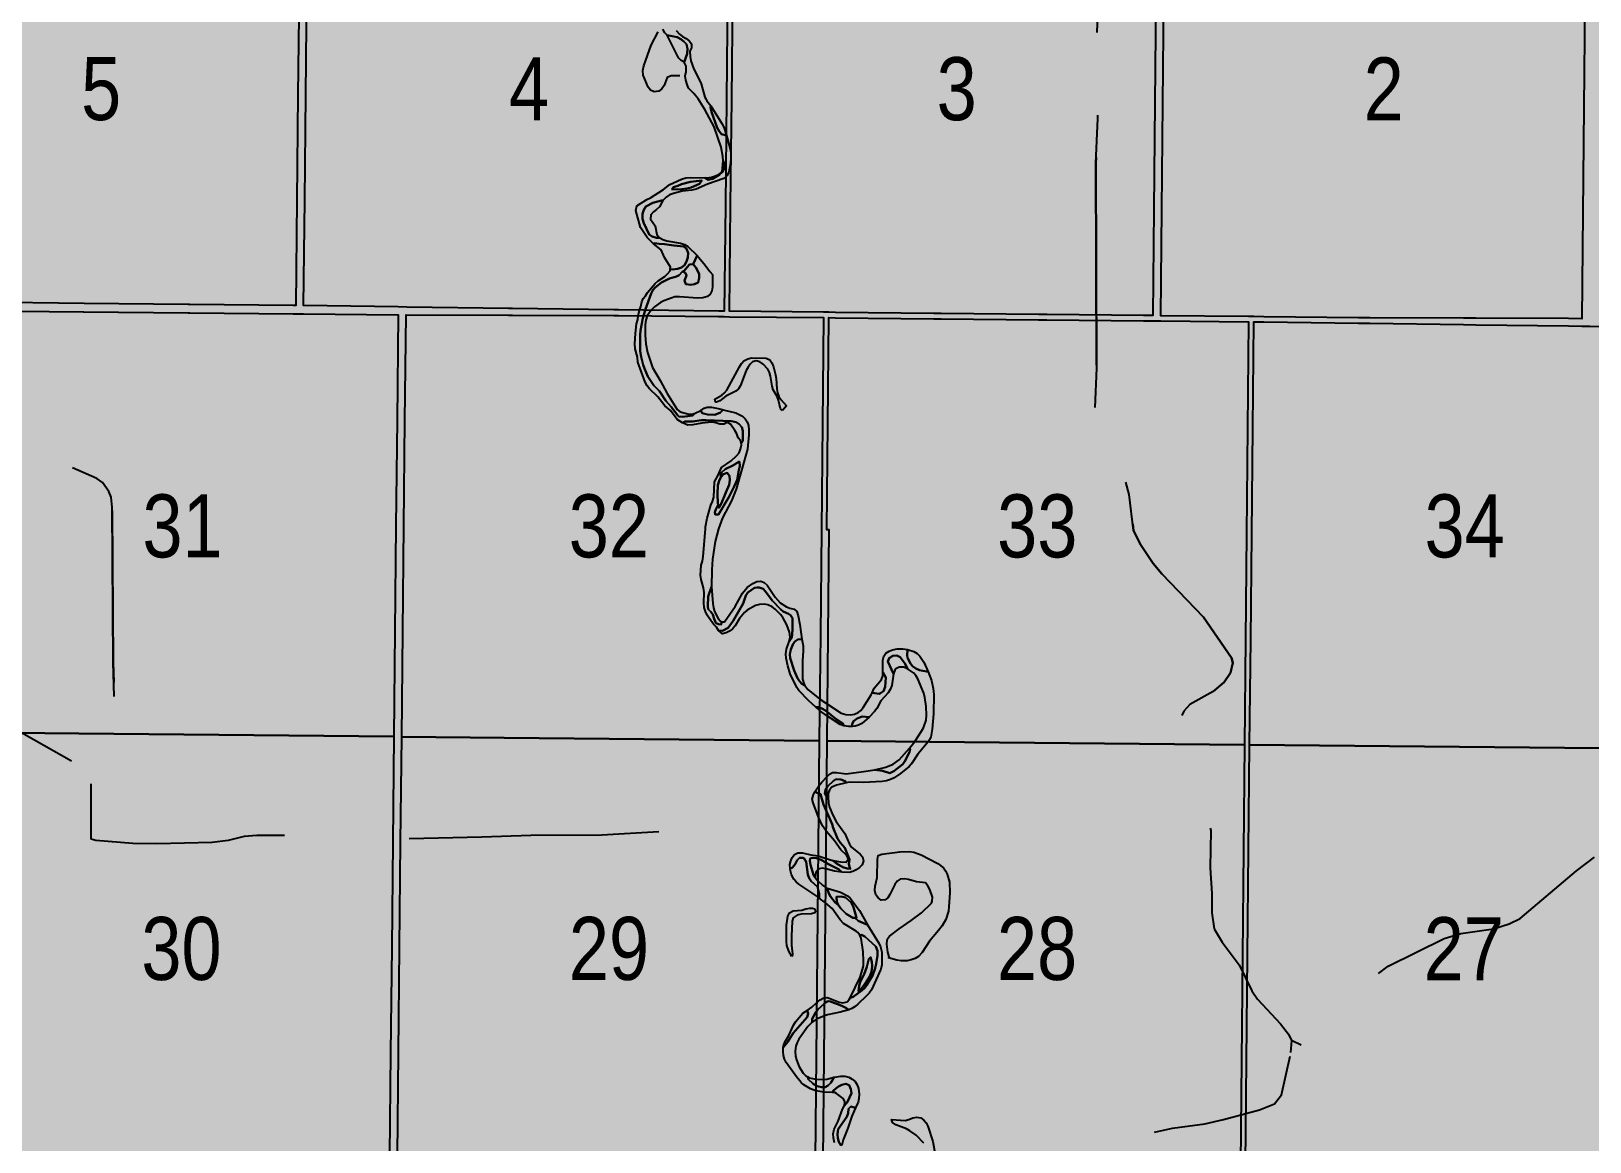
# Model space of a CAD drawing. Extents: x 403018 to 417191, y 6033193 to 6042673.
# Drawn here: x 413123.7 to 413321.8, y 6036844.8 to 6036985.9 of the extents above; entities that cross this region are included whole.
import ezdxf

# ---------------------------------------------------------------- set-up
doc = ezdxf.new("R2010")
doc.units = 0
doc.header["$LTSCALE"] = 5
doc.linetypes.add('DASHED2', pattern=[9.525, 6.35, -3.175])
for name, color, linetype in [('Quarters', 8, 'Continuous'), ('RoadSeg', 57, 'DASHED2'), ('T-CREEK', 160, 'Continuous'), ('T-WATER', 160, 'Continuous')]:
    doc.layers.add(name, color=color, linetype=linetype)
doc.layers.add('ROUTE-MAP-BACKGROUND-H', color=7, linetype='Continuous', true_color=0xf0ebff)
doc.styles.add('120', font='ARIALN.TTF', dxfattribs={"height": 13})

msp = doc.modelspace()

# ---------------------------------------------------------------- hatches: boundary and pattern name
at = {"layer": 'ROUTE-MAP-BACKGROUND-H'}
h = msp.add_hatch(color=256, dxfattribs=at)
h.dxf.hatch_style = 1
h.paths.add_polyline_path([(412923.423, 6037807.465), (416092.9, 6037807.465), (416092.9, 6035965.758), (412923.423, 6035965.758)])

# ---------------------------------------------------------------- linework, layer by layer
at = {"layer": 'Quarters'}
for points in [[(413116.313, 6036951.47), (413103.857, 6036951.598), (413104.001, 6036964.984), (413104.144, 6036978.37), (413104.288, 6036991.762), (413104.432, 6037005.154), (413117.541, 6037005.021), (413130.986, 6037004.886), (413144.43, 6037004.751), (413157.874, 6037004.617), (413157.735, 6036991.225), (413157.596, 6036977.833), (413157.457, 6036964.441), (413157.318, 6036951.05), (413157.003, 6036951.053), (413143.869, 6036951.187), (413143.663, 6036951.189), (413130.42, 6036951.325), (413117.317, 6036951.46), (413116.971, 6036951.463), (413116.313, 6036951.47)], [(413211.917, 6036963.808), (413211.781, 6036950.326), (413211.068, 6036950.336), (413198.332, 6036950.505), (413197.736, 6036950.513), (413184.884, 6036950.684), (413184.374, 6036950.69), (413171.435, 6036950.862), (413170.342, 6036950.877), (413158.322, 6036951.037), (413158.461, 6036964.43), (413158.6, 6036977.823), (413158.739, 6036991.215), (413158.879, 6037004.607), (413171.988, 6037004.476), (413185.433, 6037004.342), (413198.877, 6037004.207), (413212.322, 6037004.073), (413212.187, 6036990.681), (413212.052, 6036977.289), (413211.917, 6036963.808)], [(413266.373, 6036963.257), (413266.241, 6036949.77), (413265.067, 6036949.782), (413252.794, 6036949.907), (413251.735, 6036949.918), (413239.346, 6036950.045), (413238.403, 6036950.054), (413225.898, 6036950.182), (413225.071, 6036950.19), (413224.401, 6036950.197), (413212.45, 6036950.319), (413212.586, 6036963.801), (413212.722, 6036977.282), (413212.856, 6036990.674), (413212.991, 6037004.066), (413226.435, 6037003.932), (413239.88, 6037003.798), (413253.324, 6037003.663), (413266.768, 6037003.529), (413266.637, 6036990.137), (413266.506, 6036976.745), (413266.373, 6036963.257)], [(413305.73, 6036949.44), (413293.807, 6036949.488), (413292.399, 6036949.503), (413280.359, 6036949.626), (413279.069, 6036949.639), (413278.399, 6036949.646), (413267.245, 6036949.76), (413267.378, 6036963.247), (413267.51, 6036976.735), (413267.641, 6036990.127), (413267.772, 6037003.519), (413280.897, 6037003.388), (413294.357, 6037003.253), (413307.816, 6037003.117), (413321.276, 6037002.981), (413321.151, 6036989.589), (413321.026, 6036976.197), (413320.902, 6036962.787), (413320.777, 6036949.378), (413319.061, 6036949.385), (413307.292, 6036949.433), (413305.73, 6036949.44)], [(413129.75, 6036896.658), (413116.74, 6036896.782), (413116.882, 6036910.173), (413117.023, 6036923.564), (413117.165, 6036936.981), (413117.306, 6036950.397), (413130.312, 6036950.27), (413130.409, 6036950.269), (413143.652, 6036950.14), (413143.858, 6036950.138), (413156.992, 6036950.01), (413157.307, 6036950.007), (413158.311, 6036949.997), (413170.332, 6036949.879), (413170.195, 6036936.469), (413170.057, 6036923.059), (413169.92, 6036909.668), (413169.783, 6036896.276), (413156.439, 6036896.404), (413143.095, 6036896.531), (413129.75, 6036896.658)], [(413183.804, 6036896.143), (413170.788, 6036896.267), (413170.925, 6036909.658), (413171.062, 6036923.049), (413171.199, 6036936.463), (413171.336, 6036949.876), (413184.365, 6036949.828), (413184.875, 6036949.826), (413197.729, 6036949.779), (413198.325, 6036949.773), (413211.061, 6036949.649), (413211.774, 6036949.642), (413212.443, 6036949.635), (413224.394, 6036949.519), (413224.26, 6036936.031), (413224.126, 6036922.544), (413223.992, 6036909.152), (413223.927, 6036902.568), (413223.859, 6036895.761), (413210.508, 6036895.888), (413197.156, 6036896.015), (413183.804, 6036896.143)], [(413278.134, 6036922.029), (413278.006, 6036908.637), (413277.878, 6036895.246), (413264.54, 6036895.373), (413251.203, 6036895.5), (413237.866, 6036895.627), (413224.863, 6036895.751), (413224.997, 6036909.143), (413225.13, 6036922.534), (413224.795, 6036922.537), (413224.929, 6036936.025), (413225.064, 6036949.512), (413225.891, 6036949.504), (413238.396, 6036949.382), (413239.339, 6036949.373), (413251.728, 6036949.252), (413252.787, 6036949.241), (413265.061, 6036949.121), (413266.235, 6036949.11), (413267.239, 6036949.1), (413278.393, 6036948.991), (413278.264, 6036935.51), (413278.134, 6036922.029)], [(413332.012, 6036908.119), (413331.889, 6036894.727), (413318.553, 6036894.856), (413305.218, 6036894.984), (413291.883, 6036895.112), (413278.547, 6036895.239), (413278.676, 6036908.631), (413278.804, 6036922.023), (413278.933, 6036935.503), (413279.062, 6036948.983), (413280.352, 6036948.966), (413292.392, 6036948.81), (413293.8, 6036948.792), (413305.722, 6036948.638), (413307.284, 6036948.618), (413319.052, 6036948.466), (413320.768, 6036948.443), (413321.773, 6036948.43), (413332.382, 6036948.293), (413332.258, 6036934.902), (413332.135, 6036921.511), (413332.012, 6036908.119)], [(413129.193, 6036843.429), (413116.179, 6036843.553), (413116.317, 6036856.609), (413116.458, 6036870), (413116.599, 6036883.391), (413116.74, 6036896.782), (413129.75, 6036896.658), (413143.095, 6036896.531), (413156.439, 6036896.404), (413169.783, 6036896.276), (413169.646, 6036882.885), (413169.51, 6036869.494), (413169.373, 6036856.103), (413169.239, 6036843.046), (413155.89, 6036843.174), (413142.542, 6036843.301), (413129.193, 6036843.429)], [(413183.263, 6036842.912), (413170.243, 6036843.037), (413170.377, 6036856.093), (413170.514, 6036869.484), (413170.651, 6036882.876), (413170.788, 6036896.267), (413183.804, 6036896.143), (413197.156, 6036896.015), (413210.508, 6036895.888), (413223.859, 6036895.761), (413223.726, 6036882.369), (413223.592, 6036868.978), (413223.459, 6036855.586), (413223.329, 6036842.53), (413209.974, 6036842.657), (413196.619, 6036842.785), (413183.263, 6036842.912)], [(413237.341, 6036842.396), (413224.333, 6036842.52), (413224.463, 6036855.576), (413224.597, 6036868.968), (413224.73, 6036882.36), (413224.863, 6036895.751), (413237.866, 6036895.627), (413251.203, 6036895.5), (413264.54, 6036895.373), (413277.878, 6036895.246), (413277.749, 6036881.854), (413277.621, 6036868.462), (413277.492, 6036855.07), (413277.367, 6036842.014), (413264.025, 6036842.141), (413250.683, 6036842.268), (413237.341, 6036842.396)], [(413331.519, 6036854.552), (413331.399, 6036841.495), (413318.058, 6036841.623), (413304.718, 6036841.752), (413291.377, 6036841.879), (413278.037, 6036842.007), (413278.162, 6036855.064), (413278.29, 6036868.456), (413278.419, 6036881.847), (413278.547, 6036895.239), (413291.883, 6036895.112), (413305.218, 6036894.984), (413318.553, 6036894.856), (413331.889, 6036894.727), (413331.765, 6036881.335), (413331.642, 6036867.944), (413331.519, 6036854.552)]]:
    msp.add_lwpolyline(points, close=True, dxfattribs=at)
at = {"layer": 'RoadSeg'}
msp.add_line((413285.079, 6036857.057), (413283.88, 6036857.657), dxfattribs=at)
at = {"layer": 'RoadSeg', "flags": 128}
for points in [[(413274.064, 6036902.154), (413275.322, 6036903.178), (413276.121, 6036904.377), (413276.388, 6036905.675), (413276.221, 6036906.275), (413272.692, 6036911.436), (413267.397, 6036916.964), (413266.265, 6036918.296), (413264.666, 6036920.694), (413263.8, 6036922.458), (413263.234, 6036927.054), (413262.535, 6036929.618), (413261.436, 6036931.849), (413260.537, 6036932.981), (413259.638, 6036934.547), (413259.072, 6036935.845), (413258.805, 6036936.977), (413259.072, 6036943.105), (413259.005, 6036969.145), (413259.239, 6036974.806), (413259.072, 6036983.897), (413259.605, 6036998.183), (413260.004, 6036999.248), (413262.202, 6037001.579), (413263.334, 6037003.045), (413263.801, 6037003.977), (413264.067, 6037005.409), (413263.934, 6037006.208), (413263.567, 6037006.974), (413261.27, 6037009.738), (413259.705, 6037013.134), (413259.438, 6037014.999), (413259.538, 6037020.027), (413259.139, 6037023.191), (413258.539, 6037024.656), (413253.011, 6037033.248), (413252.245, 6037034.18), (413250.381, 6037035.712), (413249.515, 6037036.844), (413249.448, 6037037.477), (413249.615, 6037038.243), (413250.514, 6037040.474), (413250.281, 6037041.273), (413248.982, 6037042.905), (413247.417, 6037044.636), (413246.618, 6037046.401), (413246.085, 6037047.933)], [(413259.479, 6037014.715), (413259.705, 6037013.134), (413261.27, 6037009.738), (413263.567, 6037006.974), (413263.934, 6037006.208), (413264.067, 6037005.409), (413263.801, 6037003.977), (413263.334, 6037003.045), (413262.202, 6037001.579), (413260.004, 6036999.248), (413259.605, 6036998.183), (413259.072, 6036983.897), (413259.239, 6036974.806), (413259.005, 6036969.145), (413259.072, 6036943.105), (413258.805, 6036936.977), (413259.072, 6036935.845), (413259.638, 6036934.547), (413260.537, 6036932.981), (413261.436, 6036931.849), (413262.535, 6036929.618), (413263.234, 6036927.054), (413263.8, 6036922.458), (413264.666, 6036920.694), (413266.265, 6036918.296), (413267.397, 6036916.964), (413272.692, 6036911.436), (413276.221, 6036906.275), (413276.388, 6036905.675), (413276.121, 6036904.377), (413275.322, 6036903.178), (413273.89, 6036902.012), (413270.96, 6036900.348), (413270.161, 6036899.515), (413269.328, 6036897.65), (413268.629, 6036895.352), (413268.596, 6036894.253), (413268.995, 6036893.288), (413272.459, 6036888.526), (413273.624, 6036884.363), (413273.524, 6036879.601), (413273.757, 6036876.338), (413273.724, 6036873.874), (413274.057, 6036871.876), (413275.056, 6036870.178), (413277.22, 6036867.28), (413278.819, 6036863.984), (413279.551, 6036862.918), (413282.449, 6036859.788), (413283.481, 6036858.489), (413283.88, 6036857.657), (413283.681, 6036855.692), (413284.646, 6036856.458), (413285.079, 6036857.057), (413285.945, 6036857.59), (413290.108, 6036861.819), (413292.006, 6036863.384), (413294.536, 6036865.882), (413296.168, 6036867.114), (413303.261, 6036870.644), (413305.392, 6036871.276), (413309.521, 6036871.876), (413311.52, 6036872.509), (413312.918, 6036873.174), (413320.077, 6036879.235), (413324.24, 6036882.399), (413330.367, 6036886.395), (413331.433, 6036887.627), (413331.999, 6036888.559), (413333.431, 6036889.725), (413335.762, 6036892.289), (413336.628, 6036892.722), (413339.192, 6036893.321), (413343.121, 6036894.986), (413344.12, 6036896.052), (413344.786, 6036897.184), (413346.984, 6036901.746), (413347.783, 6036903.078), (413349.981, 6036905.542), (413351.147, 6036907.307), (413353.91, 6036910.504), (413355.242, 6036911.27), (413357.24, 6036911.869), (413358.972, 6036912.069), (413361.603, 6036912.003), (413363.234, 6036911.603), (413365.699, 6036910.637), (413367.43, 6036910.57), (413376.255, 6036914.001), (413376.921, 6036914.134), (413378.353, 6036913.767), (413380.351, 6036912.735), (413382.049, 6036911.736), (413384.08, 6036910.238), (413385.579, 6036909.605), (413387.244, 6036909.139), (413389.475, 6036908.906), (413394.037, 6036909.172), (413397.234, 6036909.039), (413405.725, 6036908.24), (413409.322, 6036907.707), (413418.179, 6036906.541), (413452.578, 6036902.612), (413452.978, 6036902.678), (413453.244, 6036903.011), (413453.544, 6036904.543), (413453.244, 6036903.011), (413452.978, 6036902.678), (413452.578, 6036902.612), (413418.179, 6036906.541), (413409.322, 6036907.707), (413409.122, 6036905.809), (413408.789, 6036904.71), (413406.458, 6036901.213), (413406.091, 6036900.015), (413406.325, 6036898.583), (413408.427, 6036896.839), (413414.21, 6036893.148), (413436.494, 6036878.136), (413440.212, 6036875.902), (413442.902, 6036874.032), (413444.271, 6036872.65), (413448.647, 6036869.977), (413456.443, 6036865.044), (413458.44, 6036863.117), (413459.405, 6036861.719), (413459.771, 6036858.222), (413460.037, 6036857.057), (413461.369, 6036854.56), (413462.768, 6036852.496), (413463.467, 6036851.696), (413464.4, 6036851.097), (413464.999, 6036851.031), (413465.898, 6036851.329), (413469.095, 6036853.695), (413470.427, 6036853.894), (413471.759, 6036853.861), (413472.958, 6036854.06), (413474.356, 6036854.094), (413475.156, 6036854.493), (413480.384, 6036860.921), (413481.349, 6036861.753), (413482.748, 6036862.618)], [(413086.497, 6036903.574), (413086.511, 6036908.939), (413086.312, 6036911.669), (413085.912, 6036912.735), (413085.546, 6036913.201), (413085.712, 6036913.967), (413085.779, 6036917.164), (413085.779, 6036929.918), (413076.888, 6036929.785), (413075.722, 6036929.352), (413075.189, 6036928.952), (413073.524, 6036928.186), (413072.659, 6036928.086), (413072.092, 6036928.22), (413071.693, 6036928.586), (413070.527, 6036930.084), (413069.728, 6036930.384), (413068.529, 6036930.151), (413066.598, 6036928.885), (413065.732, 6036928.686), (413064.833, 6036928.986), (413054.144, 6036934.946), (413053.444, 6036935.279), (413052.812, 6036935.379), (413053.444, 6036935.279), (413054.144, 6036934.946), (413064.833, 6036928.986), (413065.732, 6036928.686), (413066.598, 6036928.885), (413068.529, 6036930.151), (413069.728, 6036930.384), (413070.527, 6036930.084), (413071.693, 6036928.586), (413072.092, 6036928.22), (413072.659, 6036928.086), (413073.524, 6036928.186), (413075.189, 6036928.952), (413075.722, 6036929.352), (413076.888, 6036929.785), (413085.779, 6036929.918), (413085.779, 6036917.164), (413098.1, 6036910.571), (413108.489, 6036904.543), (413116.981, 6036899.914), (413128.802, 6036893.188)], [(413203.461, 6036884.164), (413196.235, 6036883.764), (413187.21, 6036883.697), (413180.983, 6036883.498), (413162.635, 6036883.098), (413159.372, 6036883.098), (413156.175, 6036883.698), (413152.379, 6036883.731), (413150.747, 6036883.598), (413148.749, 6036883.098), (413146.718, 6036882.832), (413139.658, 6036882.665), (413136.595, 6036882.698), (413131.899, 6036883.098), (413131.3, 6036883.264), (413131.3, 6036891.356), (413131.067, 6036891.856), (413130.667, 6036892.156), (413128.802, 6036893.188), (413129.102, 6036893.521), (413132.732, 6036894.753), (413133.531, 6036895.286), (413134.13, 6036895.952), (413134.363, 6036896.784), (413134.13, 6036905.742), (413133.997, 6036925.422), (413133.864, 6036926.688), (413133.564, 6036927.42), (413132.765, 6036928.552), (413132.032, 6036929.085), (413128.436, 6036930.65), (413127.937, 6036931.25), (413127.604, 6036931.916), (413127.47, 6036933.681), (413127.604, 6036931.916), (413127.937, 6036931.25), (413128.436, 6036930.65), (413132.032, 6036929.085), (413132.765, 6036928.552), (413133.564, 6036927.42), (413133.864, 6036926.688), (413133.997, 6036925.422), (413134.13, 6036905.742), (413134.196, 6036903.213)], [(413266.464, 6036846.002), (413268.729, 6036846.535), (413272.858, 6036847.101), (413275.222, 6036847.634), (413279.784, 6036848.866), (413281.716, 6036849.631), (413282.582, 6036850.764), (413283.681, 6036855.692)]]:
    msp.add_lwpolyline(points, dxfattribs=at)
at = {"layer": 'T-CREEK'}
msp.add_lwpolyline([(413206.152, 6036980.231), (413205.022, 6036980.217), (413204.54, 6036980.01), (413204.133, 6036979.02), (413203.844, 6036978.601), (413203.454, 6036978.301), (413202.887, 6036978.223), (413202.402, 6036978.41), (413202.104, 6036978.815), (413201.48, 6036980.307), (413201.445, 6036980.927), (413201.55, 6036981.495), (413202.479, 6036984.151), (413203.365, 6036985.83)], dxfattribs=at)
at = {"layer": 'T-WATER'}
for points in [[(413225.799, 6036844.649), (413225.668, 6036845.31), (413225.632, 6036845.809), (413225.753, 6036846.397), (413226.238, 6036847.441), (413226.801, 6036848.953), (413227.049, 6036849.393), (413227.444, 6036849.863), (413227.932, 6036850.986), (413227.868, 6036851.507), (413227.639, 6036851.982), (413227.212, 6036852.178), (413226.733, 6036852.035), (413226.301, 6036851.816), (413225.941, 6036851.554), (413225.614, 6036851.27), (413225.595, 6036851.066), (413224.419, 6036851.087), (413223.416, 6036851.276), (413222.717, 6036851.521), (413221.901, 6036852.038), (413221.554, 6036852.339), (413220.952, 6036853.049), (413219.66, 6036854.893), (413219.437, 6036855.291), (413219.292, 6036855.766), (413219.247, 6036856.263), (413219.272, 6036856.762), (413219.859, 6036857.481), (413220.531, 6036858.587), (413222.324, 6036860.63), (413222.421, 6036861.12), (413222.334, 6036861.493), (413222.919, 6036861.923), (413223.528, 6036862.486), (413223.973, 6036862.825), (413224.365, 6036863.043), (413224.539, 6036863.071), (413224.861, 6036863.124), (413225.115, 6036863.065), (413226.359, 6036862.533), (413226.859, 6036862.453), (413227.382, 6036862.601), (413227.654, 6036862.872), (413227.787, 6036863.085), (413228.143, 6036863.22), (413229.258, 6036864.038), (413229.607, 6036864.326), (413229.904, 6036864.687), (413230.624, 6036865.898), (413230.976, 6036866.854), (413231.101, 6036867.417), (413231.234, 6036868.472), (413231.241, 6036869.06), (413231.039, 6036869.611), (413229.633, 6036870.863), (413229.234, 6036871.105), (413228.989, 6036871.066), (413228.733, 6036871.404), (413228.532, 6036871.564), (413226.942, 6036872.527), (413226.503, 6036872.982), (413225.494, 6036874.443), (413224.659, 6036875.149), (413223.859, 6036875.769), (413223.822, 6036876.35), (413223.616, 6036877.173), (413222.833, 6036877.912), (413222.575, 6036878.28), (413222.418, 6036878.771), (413222.178, 6036880.377), (413221.935, 6036880.797), (413221.762, 6036880.873), (413221.346, 6036880.897), (413221.04, 6036880.582), (413220.779, 6036880.094), (413220.439, 6036879.666), (413220.147, 6036879.532), (413220.131, 6036880.047), (413220.217, 6036880.507), (413220.419, 6036880.939), (413220.712, 6036881.285), (413221.12, 6036881.529), (413221.733, 6036881.532), (413222.764, 6036881.262), (413223.713, 6036881.121), (413224.715, 6036880.813), (413225.593, 6036880.539), (413226.056, 6036880.159), (413226.834, 6036879.689), (413227.393, 6036879.518), (413227.799, 6036879.502), (413227.718, 6036879.625), (413227.595, 6036880.085), (413227.679, 6036880.662), (413227.084, 6036882.14), (413226.502, 6036882.841), (413226.183, 6036883.337), (413225.634, 6036884.699), (413225.492, 6036885.168), (413224.395, 6036887.651), (413224.002, 6036888.987), (413223.29, 6036889.244), (413223.802, 6036890.008), (413224.183, 6036890.5), (413224.818, 6036891.176), (413225.144, 6036891.491), (413225.538, 6036891.713), (413226.037, 6036891.737), (413227.265, 6036891.57), (413229.488, 6036891.831), (413230.898, 6036892.065), (413231.891, 6036891.915), (413232.826, 6036891.654), (413233.324, 6036891.898), (413234.454, 6036892.798), (413234.721, 6036893.179), (413235.322, 6036894.313), (413235.399, 6036894.622), (413235.332, 6036894.797), (413236.007, 6036895.644), (413236.853, 6036896.959), (413237.083, 6036897.412), (413237.424, 6036898.362), (413237.493, 6036899), (413237.452, 6036900.099), (413237.272, 6036901.232), (413237.124, 6036901.795), (413236.363, 6036903.632), (413236.119, 6036904.045), (413235.811, 6036904.395), (413235.073, 6036904.889), (413234.757, 6036905.548), (413234.13, 6036906.361), (413233.717, 6036906.579), (413233.217, 6036906.544), (413232.729, 6036906.265), (413232.565, 6036905.839), (413233.273, 6036904.269), (413233.07, 6036902.764), (413232.872, 6036902.272), (413232.59, 6036901.843), (413231.665, 6036900.81), (413231.152, 6036899.858), (413230.888, 6036899.471), (413230.211, 6036898.748), (413229.319, 6036898.83), (413228.682, 6036898.578), (413228.209, 6036898.255), (413228.017, 6036897.875), (413228.025, 6036897.572), (413227.571, 6036897.561), (413226.967, 6036897.635), (413226.857, 6036897.927), (413225.98, 6036898.485), (413224.634, 6036899.599), (413224.167, 6036899.863), (413223.729, 6036900.005), (413223.36, 6036900.057), (413222.507, 6036900.811), (413221.24, 6036902.152), (413220.982, 6036902.538), (413220.154, 6036904.276), (413219.84, 6036905.266), (413219.625, 6036906.257), (413219.593, 6036906.798), (413219.675, 6036907.384), (413220.035, 6036908.386), (413220.356, 6036908.873), (413220.439, 6036909.835), (413220.429, 6036911.311), (413220.209, 6036911.705), (413219.943, 6036911.887), (413219.26, 6036912.193), (413218.963, 6036912.44), (413217.874, 6036913.578), (413217.029, 6036914.735), (413216.714, 6036915.039), (413216.217, 6036915.246), (413215.897, 6036915.243), (413215.62, 6036915.166), (413214.786, 6036914.605), (413214.536, 6036914.206), (413214.176, 6036913.183), (413212.93, 6036911.009), (413212.265, 6036910.098), (413211.552, 6036909.718), (413211.027, 6036909.784), (413210.787, 6036910.178), (413210.435, 6036910.508), (413210.141, 6036910.897), (413209.6, 6036911.712), (413209.376, 6036912.162), (413209.216, 6036912.694), (413209.163, 6036913.298), (413209.21, 6036914.577), (413209.159, 6036915.195), (413208.838, 6036916.238), (413208.743, 6036916.774), (413208.837, 6036918.065), (413209.004, 6036918.569), (413209.09, 6036919.152), (413209.381, 6036922.684), (413209.384, 6036922.933), (413209.614, 6036924.05), (413210.073, 6036925.678), (413210.298, 6036926.151), (413210.46, 6036926.683), (413210.519, 6036928.652), (413211.006, 6036929.509), (413211.424, 6036930.479), (413212.642, 6036931.316), (413213.347, 6036931.964), (413213.651, 6036932.329), (413213.86, 6036932.806), (413213.98, 6036933.361), (413213.934, 6036933.546), (413214.137, 6036933.845), (413214.153, 6036935.138), (413213.99, 6036935.607), (413213.658, 6036935.968), (413213.283, 6036936.216), (413212.703, 6036936.371), (413209.418, 6036936.506), (413208.892, 6036936.495), (413207.757, 6036936.313), (413206.81, 6036936.312), (413206.485, 6036936.158), (413205.807, 6036936.559), (413204.944, 6036937.698), (413204.208, 6036938.311), (413203.321, 6036939.446), (413202.267, 6036940.461), (413201.97, 6036940.852), (413201.741, 6036941.31), (413200.792, 6036943.848), (413200.746, 6036944.475), (413200.466, 6036945.569), (413200.414, 6036946.179), (413200.486, 6036947.504), (413200.616, 6036948.746), (413200.781, 6036949.278), (413200.835, 6036949.749), (413201.005, 6036950.469), (413201.187, 6036950.941), (413201.281, 6036951.529), (413201.469, 6036951.94), (413201.786, 6036952.274), (413202.029, 6036952.711), (413202.996, 6036953.85), (413203.374, 6036954.197), (413204.206, 6036954.756), (413204.577, 6036955.083), (413204.882, 6036955.454), (413204.917, 6036955.669), (413205.212, 6036955.633), (413205.819, 6036955.712), (413206.351, 6036955.889), (413206.718, 6036956.2), (413206.959, 6036956.644), (413207.14, 6036957.15), (413207.194, 6036957.76), (413206.975, 6036958.241), (413206.623, 6036958.566), (413205.351, 6036958.685), (413204.169, 6036958.863), (413203.505, 6036958.883), (413202.897, 6036958.987), (413202.764, 6036958.896), (413201.961, 6036959.697), (413201.133, 6036960.972), (413200.554, 6036963.119), (413200.651, 6036963.721), (413201.92, 6036964.528), (413202.414, 6036964.721), (413204.069, 6036965.814), (413204.861, 6036966.426), (413206.345, 6036967.113), (413206.891, 6036967.26), (413207.548, 6036967.312), (413209.303, 6036967.283), (413209.32, 6036967.272), (413209.748, 6036967.013), (413210.306, 6036967.151), (413211.175, 6036967.678), (413211.546, 6036967.977), (413211.771, 6036968.435), (413211.777, 6036969.101), (413211.62, 6036969.452), (413211.607, 6036969.996), (413211.395, 6036971.163), (413210.497, 6036973.737), (413209.292, 6036975.955), (413208.442, 6036977.325), (413207.904, 6036978.003), (413207.251, 6036978.689), (413207.048, 6036979.15), (413206.896, 6036979.671), (413206.821, 6036980.251), (413206.954, 6036980.789), (413206.937, 6036981.451), (413206.668, 6036981.955), (413207.049, 6036983.033), (413207.095, 6036983.656), (413206.978, 6036984.246), (413206.653, 6036984.597), (413206.269, 6036984.91), (413205.792, 6036985.134), (413204.508, 6036985.392), (413204.221, 6036985.72), (413203.972, 6036986.163)], [(413205.667, 6036985.992), (413206.083, 6036985.528), (413206.474, 6036985.227), (413206.936, 6036984.985), (413207.303, 6036984.672), (413207.61, 6036984.307), (413207.633, 6036983.813), (413207.412, 6036983.367), (413207.433, 6036982.711), (413207.545, 6036982.136), (413207.909, 6036981.075), (413208.642, 6036979.691), (413208.831, 6036979.206), (413209.317, 6036977.53), (413209.423, 6036977.315), (413209.544, 6036977.069), (413210.06, 6036976.406), (413210.023, 6036976.227), (413210.167, 6036975.66), (413210.871, 6036973.636), (413211.126, 6036973.209), (413211.429, 6036972.844), (413212.043, 6036972.651), (413212.478, 6036971.091), (413212.598, 6036970.488), (413212.613, 6036969.818), (413212.573, 6036969.16), (413212.348, 6036967.986), (413212.101, 6036967.514), (413211.953, 6036967.383), (413211.736, 6036967.191), (413209.628, 6036966.487), (413208.218, 6036965.84), (413207.664, 6036965.721), (413206.417, 6036965.57), (413205.31, 6036965.297), (413204.82, 6036965.102), (413204.389, 6036964.823), (413203.971, 6036964.377), (413203.802, 6036964.395), (413202.715, 6036964.08), (413201.796, 6036963.638), (413201.539, 6036963.224), (413201.393, 6036962.708), (413201.4, 6036962.058), (413201.553, 6036961.501), (413202.226, 6036960.091), (413202.615, 6036959.814), (413203.167, 6036959.666), (413203.575, 6036959.647), (413203.957, 6036959.453), (413204.472, 6036959.283), (413206.23, 6036958.997), (413206.73, 6036958.808), (413207.159, 6036958.541), (413208.343, 6036957.405), (413207.826, 6036956.308), (413207.376, 6036956.267), (413207.053, 6036955.945), (413206.687, 6036955.469), (413206.442, 6036955.328), (413206.048, 6036954.909), (413205.722, 6036954.74), (413204.825, 6036954.467), (413203.817, 6036953.982), (413202.999, 6036953.325), (413202.71, 6036952.99), (413202.506, 6036952.573), (413201.782, 6036950.588), (413201.444, 6036949.43), (413201.152, 6036947.863), (413201.105, 6036947.32), (413201.11, 6036945.267), (413201.214, 6036944.53), (413201.477, 6036943.527), (413201.628, 6036943.051), (413202.065, 6036942.028), (413202.839, 6036940.911), (413203.554, 6036940.151), (413204.333, 6036938.949), (413205.037, 6036938.175), (413205.885, 6036937.064), (413206.001, 6036936.969), (413206.532, 6036936.89), (413207.763, 6036937.095), (413208.078, 6036937.369), (413208.798, 6036937.724), (413208.973, 6036937.375), (413209.658, 6036937.19), (413210.581, 6036937.181), (413211.283, 6036937.478), (413211.64, 6036937.796), (413213.252, 6036937.401), (413213.692, 6036937.225), (413214.099, 6036936.979), (413214.434, 6036936.662), (413214.691, 6036936.263), (413214.863, 6036935.809), (413214.915, 6036935.262), (413214.9, 6036934.615), (413214.717, 6036932.82), (413213.283, 6036927.7), (413212.691, 6036926.246), (413211.546, 6036924.072), (413211.058, 6036922.668), (413210.603, 6036921.058), (413210.287, 6036918.824), (413210.183, 6036917.477), (413210.147, 6036915.331), (413209.722, 6036914.083), (413209.687, 6036912.845), (413209.746, 6036912.472), (413210.066, 6036912.146), (413210.324, 6036911.78), (413210.479, 6036911.263), (413210.666, 6036910.818), (413210.757, 6036910.713), (413211.057, 6036910.552), (413211.386, 6036910.525), (413211.448, 6036910.869), (413211.813, 6036910.875), (413213.167, 6036912.821), (413214.107, 6036914.491), (413214.672, 6036915.207), (413215.406, 6036915.749), (413215.91, 6036915.976), (413216.404, 6036916.044), (413216.866, 6036915.858), (413217.21, 6036915.541), (413218.26, 6036914.016), (413218.902, 6036913.277), (413219.674, 6036912.784), (413220.102, 6036912.602), (413220.672, 6036912.454), (413221.006, 6036912.16), (413221.19, 6036911.606), (413221.398, 6036910.539), (413221.652, 6036908.643), (413221.137, 6036908.6), (413220.758, 6036908.354), (413220.477, 6036907.985), (413220.235, 6036907.357), (413220.128, 6036906.764), (413220.142, 6036906.265), (413220.643, 6036904.69), (413221.077, 6036903.693), (413221.329, 6036903.313), (413221.646, 6036902.982), (413222.002, 6036902.783), (413222.397, 6036902.263), (413223.911, 6036901.025), (413224.91, 6036900.423), (413226.619, 6036899.241), (413227.23, 6036899.07), (413227.827, 6036899.062), (413228.328, 6036899.137), (413228.789, 6036899.331), (413229.143, 6036899.619), (413229.449, 6036899.983), (413230.458, 6036901.575), (413230.574, 6036901.851), (413231.46, 6036901.724), (413231.653, 6036901.802), (413232.005, 6036902.056), (413232.232, 6036902.587), (413232.292, 6036903.799), (413231.936, 6036904.49), (413231.948, 6036905.996), (413232.049, 6036906.485), (413232.331, 6036906.863), (413232.743, 6036907.141), (413233.177, 6036907.32), (413233.731, 6036907.43), (413234.46, 6036907.441), (413235.069, 6036907.365), (413235.023, 6036906.526), (413235.092, 6036906.198), (413235.431, 6036905.581), (413235.717, 6036905.22), (413236.134, 6036904.923), (413236.598, 6036904.709), (413237.71, 6036904.52), (413238.124, 6036903.422), (413238.33, 6036902.387), (413238.397, 6036901.65), (413238.355, 6036899.179), (413238.205, 6036897.229), (413238.01, 6036896.223), (413237.699, 6036895.628), (413236.374, 6036894.068), (413235.58, 6036892.832), (413235.265, 6036892.467), (413234.179, 6036891.597), (413233.349, 6036891.05), (413232.885, 6036890.811), (413232.41, 6036890.642), (413231.846, 6036890.574), (413229.475, 6036890.468), (413227.647, 6036890.478), (413227.278, 6036890.42), (413227.159, 6036890.628), (413226.578, 6036890.831), (413226.081, 6036890.882), (413225.911, 6036890.834), (413225.649, 6036890.655), (413224.949, 6036889.973), (413224.631, 6036889.564), (413224.578, 6036889.008), (413224.828, 6036888.63), (413224.974, 6036888.604), (413225.019, 6036887.808), (413225.147, 6036887.296), (413225.536, 6036886.377), (413226.007, 6036885.495), (413227.106, 6036883.97), (413227.684, 6036882.636), (413227.958, 6036882.254), (413229.036, 6036881.342), (413229.35, 6036881.008), (413229.47, 6036880.483), (413229.29, 6036879.992), (413228.979, 6036879.643), (413228.544, 6036879.336), (413228.129, 6036879.134), (413227.64, 6036879.029), (413226.741, 6036879.041), (413226.372, 6036879.397), (413225.006, 6036880.077), (413224.073, 6036880.621), (413223.499, 6036880.838), (413223, 6036880.87), (413222.712, 6036880.777), (413222.634, 6036880.533), (413222.722, 6036880), (413223.135, 6036878.738), (413223.33, 6036878.385), (413223.682, 6036877.959), (413224.261, 6036877.421), (413224.678, 6036877.121), (413224.876, 6036877.039), (413225.055, 6036876.364), (413225.265, 6036875.966), (413225.852, 6036875.221), (413226.259, 6036874.919), (413226.603, 6036874.442), (413227.288, 6036873.771), (413228.136, 6036873.235), (413228.361, 6036873.244), (413228.782, 6036872.863), (413230.001, 6036872.371), (413231.413, 6036870.04), (413231.638, 6036869.573), (413231.794, 6036868.899), (413231.792, 6036867.286), (413231.696, 6036866.713), (413230.475, 6036864.111), (413230.199, 6036863.702), (413229.858, 6036863.334), (413228.763, 6036862.293), (413228.396, 6036861.987), (413227.978, 6036861.729), (413227.591, 6036861.582), (413227.149, 6036861.866), (413226.704, 6036862.07), (413225.282, 6036862.618), (413225.005, 6036862.668), (413224.778, 6036862.567), (413224.416, 6036862.285), (413223.716, 6036861.659), (413223.421, 6036861.274), (413222.959, 6036860.434), (413222.928, 6036860.007), (413222.415, 6036859.444), (413221.262, 6036857.856), (413221.042, 6036857.408), (413220.891, 6036856.933), (413220.807, 6036856.324), (413220.823, 6036855.679), (413220.946, 6036855.194), (413221.292, 6036854.308), (413221.796, 6036853.498), (413222.13, 6036853.177), (413222.377, 6036853.048), (413222.459, 6036852.771), (413223.096, 6036852.152), (413223.583, 6036851.865), (413224.117, 6036851.722), (413224.616, 6036851.725), (413225.003, 6036851.949), (413225.339, 6036852.301), (413225.759, 6036853.004), (413226.581, 6036853.149), (413227.112, 6036853.138), (413227.595, 6036853.009), (413228.034, 6036852.777), (413228.402, 6036852.453), (413228.676, 6036852.054), (413228.847, 6036851.584), (413228.917, 6036850.854), (413228.892, 6036850.315), (413228.775, 6036849.829), (413228.455, 6036849.125), (413227.868, 6036849.29), (413227.585, 6036848.973), (413227.512, 6036848.426), (413227.341, 6036847.957), (413226.267, 6036846.398), (413226.152, 6036845.782), (413226.21, 6036845.261), (413226.34, 6036844.779)], [(413237.143, 6036844.638), (413236.168, 6036845.647), (413235.363, 6036846.208), (413234.946, 6036846.464), (413233.564, 6036846.953), (413233.158, 6036847.235), (413233.026, 6036847.653), (413234.753, 6036847.526), (413235.245, 6036847.611), (413235.755, 6036847.828), (413236.269, 6036847.948), (413236.758, 6036847.844), (413237.133, 6036847.564), (413237.436, 6036847.188), (413237.632, 6036846.77), (413238.272, 6036844.825), (413238.567, 6036843.182)]]:
    msp.add_lwpolyline(points, dxfattribs=at)
for points in [[(413206.668, 6036981.955), (413206.305, 6036982.187), (413205.954, 6036982.514), (413204.508, 6036985.392), (413205.792, 6036985.134), (413206.269, 6036984.91), (413206.653, 6036984.597), (413206.978, 6036984.246), (413207.095, 6036983.656), (413207.049, 6036983.033), (413206.668, 6036981.955)], [(413212.043, 6036972.651), (413211.429, 6036972.844), (413211.126, 6036973.209), (413210.871, 6036973.636), (413210.167, 6036975.66), (413210.023, 6036976.227), (413210.06, 6036976.406), (413211.488, 6036974.169), (413211.703, 6036973.71), (413212.007, 6036972.769), (413212.043, 6036972.651)], [(413211.62, 6036969.452), (413211.777, 6036969.101), (413211.771, 6036968.435), (413211.546, 6036967.977), (413211.175, 6036967.678), (413210.306, 6036967.151), (413209.748, 6036967.013), (413209.32, 6036967.272), (413209.303, 6036967.283), (413209.548, 6036967.268), (413210.142, 6036967.376), (413210.649, 6036967.539), (413211.149, 6036967.737), (413211.524, 6036968.058), (413211.62, 6036969.452)], [(413205.109, 6036965.815), (413206.402, 6036965.834), (413207.01, 6036965.921), (413207.571, 6036966.059), (413208.639, 6036966.497), (413208.942, 6036966.953), (413207.472, 6036966.76), (413206.355, 6036966.48), (413205.883, 6036966.259), (413205.324, 6036966.109), (413205.109, 6036965.815)], [(413205.109, 6036965.815), (413205.324, 6036966.109), (413205.883, 6036966.259), (413206.355, 6036966.48), (413207.472, 6036966.76), (413208.942, 6036966.953), (413208.639, 6036966.497), (413207.571, 6036966.059), (413207.01, 6036965.921), (413206.402, 6036965.834), (413205.109, 6036965.815)], [(413203.971, 6036964.377), (413203.526, 6036963.584), (413203.181, 6036963.244), (413202.776, 6036962.953), (413202.433, 6036962.574), (413202.414, 6036962.01), (413202.982, 6036961.196), (413203.204, 6036960.079), (413203.493, 6036959.688), (413203.575, 6036959.647), (413203.167, 6036959.666), (413202.615, 6036959.814), (413202.226, 6036960.091), (413201.553, 6036961.501), (413201.4, 6036962.058), (413201.393, 6036962.708), (413201.539, 6036963.224), (413201.796, 6036963.638), (413202.715, 6036964.08), (413203.802, 6036964.395), (413203.971, 6036964.377)], [(413204.917, 6036955.669), (413204.961, 6036955.944), (413204.167, 6036957.169), (413203.751, 6036958.11), (413202.764, 6036958.896), (413202.897, 6036958.987), (413203.505, 6036958.883), (413204.169, 6036958.863), (413205.351, 6036958.685), (413206.623, 6036958.566), (413206.975, 6036958.241), (413207.194, 6036957.76), (413207.14, 6036957.15), (413206.959, 6036956.644), (413206.718, 6036956.2), (413206.351, 6036955.889), (413205.819, 6036955.712), (413205.212, 6036955.633), (413204.917, 6036955.669)], [(413208.343, 6036957.405), (413209.336, 6036956.195), (413209.932, 6036955.357), (413210.268, 6036954.993), (413210.262, 6036953.409), (413210.193, 6036952.915), (413209.997, 6036952.492), (413209.633, 6036952.21), (413209.04, 6036952.03), (413208.426, 6036952.009), (413206.108, 6036952.173), (413205.499, 6036952.145), (413204.091, 6036951.666), (413203.659, 6036951.426), (413202.901, 6036950.897), (413202.498, 6036950.449), (413201.996, 6036949.737), (413201.803, 6036949.192), (413201.738, 6036948.59), (413201.73, 6036947.295), (413201.797, 6036946.188), (413202.023, 6036945.101), (413202.653, 6036943.16), (413203.636, 6036941.542), (413204.524, 6036939.881), (413205.795, 6036937.847), (413206.157, 6036937.554), (413207.145, 6036937.275), (413207.715, 6036937.251), (413208.078, 6036937.369), (413207.763, 6036937.095), (413206.532, 6036936.89), (413206.001, 6036936.969), (413205.885, 6036937.064), (413205.037, 6036938.175), (413204.333, 6036938.949), (413203.554, 6036940.151), (413202.839, 6036940.911), (413202.065, 6036942.028), (413201.628, 6036943.051), (413201.477, 6036943.527), (413201.214, 6036944.53), (413201.11, 6036945.267), (413201.105, 6036947.32), (413201.152, 6036947.863), (413201.444, 6036949.43), (413201.782, 6036950.588), (413202.506, 6036952.573), (413202.71, 6036952.99), (413202.999, 6036953.325), (413203.817, 6036953.982), (413204.825, 6036954.467), (413205.722, 6036954.74), (413206.048, 6036954.909), (413206.442, 6036955.328), (413206.687, 6036955.469), (413206.648, 6036955.419), (413206.727, 6036955.255), (413206.844, 6036955.168), (413206.959, 6036954.877), (413206.736, 6036954.216), (413206.906, 6036953.783), (413207.514, 6036953.682), (413208.008, 6036953.758), (413208.44, 6036953.982), (413208.596, 6036954.58), (413208.567, 6036955.079), (413208.154, 6036955.884), (413207.826, 6036956.308), (413208.343, 6036957.405)], [(413206.687, 6036955.469), (413207.053, 6036955.945), (413207.376, 6036956.267), (413207.826, 6036956.308), (413208.154, 6036955.884), (413208.567, 6036955.079), (413208.596, 6036954.58), (413208.44, 6036953.982), (413208.008, 6036953.758), (413207.514, 6036953.682), (413206.906, 6036953.783), (413206.736, 6036954.216), (413206.959, 6036954.877), (413206.844, 6036955.168), (413206.727, 6036955.255), (413206.648, 6036955.419), (413206.687, 6036955.469)], [(413219.185, 6036937.696), (413218.918, 6036937.921), (413218.665, 6036939.029), (413218.484, 6036939.474), (413218.008, 6036940.332), (413217.864, 6036940.811), (413217.673, 6036942.074), (413217.526, 6036942.552), (413217.316, 6036942.949), (413216.703, 6036943.613), (413216.295, 6036943.88), (413215.833, 6036944.039), (413215.36, 6036943.899), (413215.055, 6036943.593), (413214.802, 6036943.224), (413214.569, 6036942.787), (413213.855, 6036940.885), (413213.585, 6036940.468), (413213.247, 6036940.17), (413211.972, 6036939.543), (413211.202, 6036938.942), (413210.795, 6036938.774), (413210.681, 6036938.781), (413210.569, 6036939.144), (413211.449, 6036939.666), (413211.786, 6036939.935), (413212.091, 6036940.307), (413213.707, 6036943.271), (413213.961, 6036943.684), (413214.285, 6036944.03), (413214.761, 6036944.294), (413215.253, 6036944.388), (413217.088, 6036944.358), (413217.548, 6036944.143), (413217.822, 6036943.766), (413218.019, 6036943.266), (413218.305, 6036942.266), (413218.389, 6036941.774), (413218.453, 6036940.48), (413218.539, 6036939.953), (413218.716, 6036939.486), (413218.964, 6036939.108), (413219.667, 6036938.296), (413219.185, 6036937.696)], [(413211.64, 6036937.796), (413211.283, 6036937.478), (413210.581, 6036937.181), (413209.658, 6036937.19), (413208.973, 6036937.375), (413208.798, 6036937.724), (413209.209, 6036938.005), (413209.586, 6036938.152), (413210.166, 6036938.118), (413211.206, 6036937.945), (413211.64, 6036937.796)], [(413213.934, 6036933.546), (413213.849, 6036933.884), (413213.557, 6036934.261), (413213.391, 6036934.754), (413213.141, 6036935.195), (413212.576, 6036935.988), (413212.13, 6036936.225), (413211.711, 6036935.958), (413211.216, 6036935.961), (413210.702, 6036936.146), (413210.135, 6036936.254), (413208.914, 6036936.107), (413207.772, 6036935.879), (413207.138, 6036935.856), (413206.485, 6036936.158), (413206.81, 6036936.312), (413207.757, 6036936.313), (413208.892, 6036936.495), (413209.418, 6036936.506), (413212.703, 6036936.371), (413213.283, 6036936.216), (413213.658, 6036935.968), (413213.99, 6036935.607), (413214.153, 6036935.138), (413214.137, 6036933.845), (413213.934, 6036933.546)], [(413211.022, 6036925.721), (413210.658, 6036925.057), (413210.576, 6036924.764), (413210.62, 6036924.514), (413211.053, 6036924.517), (413212.34, 6036926.684), (413213.047, 6036928.043), (413213.435, 6036928.91), (413213.621, 6036930.146), (413213.755, 6036930.704), (413213.725, 6036931.178), (413213.618, 6036931.199), (413212.868, 6036930.745), (413211.9, 6036930.255), (413211.444, 6036929.84), (413211.32, 6036929.554), (413211.372, 6036929.267), (413211.361, 6036929.247), (413211.122, 6036928.765), (413210.98, 6036928.22), (413210.927, 6036927.077), (413210.978, 6036925.944), (413211.022, 6036925.721)], [(413211.372, 6036929.267), (413211.32, 6036929.554), (413211.444, 6036929.84), (413211.9, 6036930.255), (413212.868, 6036930.745), (413213.618, 6036931.199), (413213.725, 6036931.178), (413213.755, 6036930.704), (413213.621, 6036930.146), (413213.435, 6036928.91), (413213.047, 6036928.043), (413212.34, 6036926.684), (413211.053, 6036924.517), (413210.62, 6036924.514), (413210.576, 6036924.764), (413210.658, 6036925.057), (413211.022, 6036925.721), (413211.097, 6036925.338), (413211.429, 6036925.937), (413211.96, 6036927.304), (413212.42, 6036928.288), (413212.503, 6036928.849), (413212.427, 6036929.403), (413212.137, 6036929.815), (413211.696, 6036929.624), (413211.372, 6036929.267)], [(413211.022, 6036925.721), (413210.978, 6036925.944), (413210.927, 6036927.077), (413210.98, 6036928.22), (413211.122, 6036928.765), (413211.361, 6036929.247), (413211.372, 6036929.267), (413211.696, 6036929.624), (413212.137, 6036929.815), (413212.427, 6036929.403), (413212.503, 6036928.849), (413212.42, 6036928.288), (413211.96, 6036927.304), (413211.429, 6036925.937), (413211.097, 6036925.338), (413211.022, 6036925.721)], [(413211.448, 6036910.869), (413211.386, 6036910.525), (413211.057, 6036910.552), (413210.757, 6036910.713), (413210.666, 6036910.818), (413210.479, 6036911.263), (413210.324, 6036911.78), (413210.066, 6036912.146), (413209.746, 6036912.472), (413209.687, 6036912.845), (413209.722, 6036914.083), (413210.147, 6036915.331), (413210.327, 6036913.196), (413210.404, 6036912.636), (413210.543, 6036912.156), (413211, 6036911.279), (413211.298, 6036910.954), (413211.448, 6036910.869)], [(413220.035, 6036908.386), (413220.133, 6036908.91), (413220.057, 6036909.55), (413219.713, 6036910.49), (413219.207, 6036911.41), (413218.907, 6036911.814), (413218.259, 6036912.488), (413217.849, 6036912.773), (413217.327, 6036913.015), (413216.837, 6036913.113), (413216.271, 6036913.087), (413215.731, 6036912.923), (413214.701, 6036912.35), (413214.334, 6036912.03), (413213.714, 6036911.285), (413213.183, 6036910.352), (413212.884, 6036910.017), (413212.533, 6036909.729), (413212.039, 6036909.466), (413211.55, 6036909.358), (413211.027, 6036909.784), (413211.552, 6036909.718), (413212.265, 6036910.098), (413212.93, 6036911.009), (413214.176, 6036913.183), (413214.536, 6036914.206), (413214.786, 6036914.605), (413215.62, 6036915.166), (413215.897, 6036915.243), (413216.217, 6036915.246), (413216.714, 6036915.039), (413217.029, 6036914.735), (413217.874, 6036913.578), (413218.963, 6036912.44), (413219.26, 6036912.193), (413219.943, 6036911.887), (413220.209, 6036911.705), (413220.429, 6036911.311), (413220.439, 6036909.835), (413220.356, 6036908.873), (413220.035, 6036908.386)], [(413222.002, 6036902.783), (413221.646, 6036902.982), (413221.329, 6036903.313), (413221.077, 6036903.693), (413220.643, 6036904.69), (413220.142, 6036906.265), (413220.128, 6036906.764), (413220.235, 6036907.357), (413220.477, 6036907.985), (413220.758, 6036908.354), (413221.137, 6036908.6), (413221.652, 6036908.643), (413221.784, 6036907.801), (413221.811, 6036907.196), (413221.732, 6036905.903), (413221.721, 6036903.568), (413221.871, 6036903.029), (413222.002, 6036902.783)], [(413237.71, 6036904.52), (413236.598, 6036904.709), (413236.134, 6036904.923), (413235.717, 6036905.22), (413235.431, 6036905.581), (413235.092, 6036906.198), (413235.023, 6036906.526), (413235.069, 6036907.365), (413235.887, 6036907.087), (413236.294, 6036906.826), (413236.615, 6036906.511), (413237.14, 6036905.737), (413237.71, 6036904.52)], [(413235.073, 6036904.889), (413234.587, 6036905.115), (413234.006, 6036905.12), (413233.598, 6036904.905), (413233.45, 6036904.722), (413233.273, 6036904.269), (413232.565, 6036905.839), (413232.729, 6036906.265), (413233.217, 6036906.544), (413233.717, 6036906.579), (413234.13, 6036906.361), (413234.757, 6036905.548), (413235.073, 6036904.889)], [(413231.936, 6036904.49), (413232.292, 6036903.799), (413232.232, 6036902.587), (413232.005, 6036902.056), (413231.653, 6036901.802), (413231.46, 6036901.724), (413230.574, 6036901.851), (413230.846, 6036902.446), (413231.77, 6036903.539), (413231.922, 6036904.001), (413231.936, 6036904.49)], [(413226.967, 6036897.635), (413226.502, 6036897.829), (413224.895, 6036898.872), (413223.897, 6036899.611), (413223.36, 6036900.057), (413223.729, 6036900.005), (413224.167, 6036899.863), (413224.634, 6036899.599), (413225.98, 6036898.485), (413226.857, 6036897.927), (413226.967, 6036897.635)], [(413230.211, 6036898.748), (413229.241, 6036897.942), (413228.831, 6036897.742), (413228.394, 6036897.615), (413228.025, 6036897.572), (413228.017, 6036897.875), (413228.209, 6036898.255), (413228.682, 6036898.578), (413229.319, 6036898.83), (413230.211, 6036898.748)], [(413235.332, 6036894.797), (413235.399, 6036894.622), (413235.322, 6036894.313), (413234.721, 6036893.179), (413234.454, 6036892.798), (413233.324, 6036891.898), (413232.826, 6036891.654), (413231.891, 6036891.915), (413230.898, 6036892.065), (413232.294, 6036892.413), (413233.227, 6036892.783), (413233.985, 6036893.314), (413235.332, 6036894.797)], [(413225.593, 6036880.539), (413226.533, 6036880.366), (413227.28, 6036880.331), (413227.525, 6036880.71), (413227.512, 6036880.816), (413227.299, 6036881.223), (413226.602, 6036881.906), (413225.799, 6036883.054), (413224.749, 6036884.214), (413224.257, 6036884.951), (413223.762, 6036886.032), (413223.082, 6036887.857), (413222.953, 6036888.342), (413223.108, 6036888.926), (413223.29, 6036889.244), (413224.002, 6036888.987), (413224.395, 6036887.651), (413225.492, 6036885.168), (413225.634, 6036884.699), (413226.183, 6036883.337), (413226.502, 6036882.841), (413227.084, 6036882.14), (413227.679, 6036880.662), (413227.595, 6036880.085), (413227.718, 6036879.625), (413227.799, 6036879.502), (413227.393, 6036879.518), (413226.834, 6036879.689), (413226.056, 6036880.159), (413225.593, 6036880.539)], [(413227.278, 6036890.42), (413226.021, 6036890.109), (413225.461, 6036889.869), (413225.148, 6036889.522), (413224.994, 6036889.047), (413224.974, 6036888.604), (413224.828, 6036888.63), (413224.578, 6036889.008), (413224.631, 6036889.564), (413224.949, 6036889.973), (413225.649, 6036890.655), (413225.911, 6036890.834), (413226.081, 6036890.882), (413226.578, 6036890.831), (413227.159, 6036890.628), (413227.278, 6036890.42)], [(413234.244, 6036867.786), (413233.726, 6036867.871), (413232.63, 6036868.166), (413232.728, 6036868.303), (413232.571, 6036868.892), (413232.445, 6036869.926), (413232.469, 6036870.425), (413232.523, 6036870.596), (413232.76, 6036870.943), (413233.988, 6036871.875), (413235.551, 6036872.898), (413236.829, 6036873.87), (413238.096, 6036875.1), (413238.218, 6036875.353), (413238.239, 6036875.901), (413237.913, 6036876.834), (413237.659, 6036877.337), (413237.347, 6036877.706), (413236.217, 6036877.811), (413235.207, 6036878.12), (413234.636, 6036878.202), (413234.139, 6036878.162), (413233.733, 6036877.9), (413233.451, 6036877.483), (413232.839, 6036876.209), (413232.551, 6036875.813), (413232.207, 6036875.525), (413231.707, 6036875.499), (413231.342, 6036875.797), (413231.056, 6036876.175), (413230.898, 6036876.736), (413230.957, 6036877.282), (413231.216, 6036878.373), (413231.234, 6036880.662), (413231.346, 6036881.172), (413231.819, 6036881.364), (413234.079, 6036881.647), (413235.321, 6036881.682), (413235.863, 6036881.606), (413236.794, 6036881.257), (413238.932, 6036880.169), (413239.624, 6036879.599), (413239.892, 6036879.245), (413240.121, 6036878.802), (413240.385, 6036877.8), (413240.437, 6036876.443), (413240.334, 6036874.714), (413240.263, 6036874.115), (413239.935, 6036873.026), (413239.454, 6036872.222), (413238.989, 6036871.666), (413237.856, 6036870.289), (413236.932, 6036868.85), (413236.466, 6036868.359), (413236.04, 6036868.098), (413235.511, 6036867.903), (413235.02, 6036867.811), (413234.244, 6036867.786)], [(413223.859, 6036875.769), (413223.661, 6036875.911), (413221.26, 6036877.545), (413220.922, 6036877.832), (413220.629, 6036878.182), (413220.343, 6036878.732), (413220.185, 6036879.206), (413220.147, 6036879.532), (413220.439, 6036879.666), (413220.779, 6036880.094), (413221.04, 6036880.582), (413221.346, 6036880.897), (413221.762, 6036880.873), (413221.935, 6036880.797), (413222.178, 6036880.377), (413222.418, 6036878.771), (413222.575, 6036878.28), (413222.833, 6036877.912), (413223.616, 6036877.173), (413223.822, 6036876.35), (413223.859, 6036875.769)], [(413226.741, 6036879.041), (413225.794, 6036879.196), (413224.702, 6036879.5), (413224.215, 6036879.547), (413223.839, 6036879.483), (413223.696, 6036879.402), (413223.402, 6036879), (413223.33, 6036878.385), (413223.135, 6036878.738), (413222.722, 6036880), (413222.634, 6036880.533), (413222.712, 6036880.777), (413223, 6036880.87), (413223.499, 6036880.838), (413224.073, 6036880.621), (413225.006, 6036880.077), (413226.372, 6036879.397), (413226.741, 6036879.041)], [(413226.259, 6036874.919), (413225.852, 6036875.221), (413225.265, 6036875.966), (413225.055, 6036876.364), (413224.876, 6036877.039), (413226.553, 6036876.508), (413227.434, 6036876.05), (413227.765, 6036875.755), (413228.944, 6036874.197), (413230.001, 6036872.371), (413228.782, 6036872.863), (413228.361, 6036873.244), (413228.6, 6036873.239), (413228.553, 6036873.382), (413228.543, 6036873.415), (413228.53, 6036873.439), (413228.198, 6036874.595), (413227.885, 6036875.208), (413227.178, 6036875.845), (413226.631, 6036875.979), (413226.051, 6036875.919), (413226.092, 6036875.281), (413226.259, 6036874.919)], [(413228.361, 6036873.244), (413228.136, 6036873.235), (413227.288, 6036873.771), (413226.603, 6036874.442), (413226.259, 6036874.919), (413226.092, 6036875.281), (413226.051, 6036875.919), (413226.631, 6036875.979), (413227.178, 6036875.845), (413227.885, 6036875.208), (413228.198, 6036874.595), (413228.53, 6036873.439), (413228.543, 6036873.415), (413228.553, 6036873.382), (413228.6, 6036873.239), (413228.361, 6036873.244)], [(413220.385, 6036868.346), (413219.979, 6036869.012), (413219.726, 6036869.72), (413219.673, 6036870.254), (413219.691, 6036872.306), (413219.849, 6036873.473), (413220.087, 6036873.896), (413220.517, 6036874.141), (413221.636, 6036874.215), (413222.142, 6036874.4), (413222.666, 6036874.485), (413223.004, 6036874.476), (413223.295, 6036874.401), (413223.392, 6036874.003), (413223.294, 6036873.906), (413222.853, 6036873.768), (413221.57, 6036873.741), (413221.051, 6036873.588), (413220.548, 6036873.276), (413220.406, 6036872.83), (413220.315, 6036870.929), (413220.303, 6036869.782), (413220.421, 6036869.008), (413220.454, 6036868.674), (413220.449, 6036868.598), (413220.385, 6036868.346)], [(413228.989, 6036871.066), (413229.234, 6036871.105), (413229.633, 6036870.863), (413231.039, 6036869.611), (413231.241, 6036869.06), (413231.234, 6036868.472), (413231.101, 6036867.417), (413230.976, 6036866.854), (413230.624, 6036865.898), (413229.904, 6036864.687), (413229.607, 6036864.326), (413229.258, 6036864.038), (413228.143, 6036863.22), (413227.787, 6036863.085), (413229.047, 6036865.735), (413229.35, 6036866.672), (413229.459, 6036867.172), (413229.493, 6036867.739), (413229.434, 6036868.922), (413229.174, 6036870.664), (413228.989, 6036871.066)], [(413228.909, 6036863.924), (413229.063, 6036864.115), (413229.496, 6036864.657), (413230.066, 6036865.502), (413230.308, 6036865.927), (413230.468, 6036866.379), (413230.576, 6036867.105), (413230.524, 6036867.648), (413230.373, 6036868.251), (413230.167, 6036868.051), (413229.897, 6036867.047), (413229.566, 6036866.086), (413229.481, 6036865.924), (413229.103, 6036865.201), (413228.936, 6036864.647), (413228.852, 6036863.95), (413228.909, 6036863.924)], [(413228.909, 6036863.924), (413228.852, 6036863.95), (413228.936, 6036864.647), (413229.103, 6036865.201), (413229.481, 6036865.924), (413229.566, 6036866.086), (413229.897, 6036867.047), (413230.167, 6036868.051), (413230.373, 6036868.251), (413230.524, 6036867.648), (413230.576, 6036867.105), (413230.468, 6036866.379), (413230.308, 6036865.927), (413230.066, 6036865.502), (413229.496, 6036864.657), (413229.063, 6036864.115), (413228.909, 6036863.924)], [(413222.334, 6036861.493), (413222.421, 6036861.12), (413222.324, 6036860.63), (413220.531, 6036858.587), (413219.859, 6036857.481), (413219.272, 6036856.762), (413219.304, 6036857), (413219.478, 6036857.459), (413220, 6036858.311), (413220.587, 6036859.62), (413220.837, 6036860.034), (413221.769, 6036861.136), (413222.334, 6036861.493)], [(413227.591, 6036861.582), (413226.495, 6036861.259), (413224.877, 6036860.933), (413224.516, 6036860.806), (413223.507, 6036860.4), (413222.928, 6036860.007), (413222.959, 6036860.434), (413223.421, 6036861.274), (413223.716, 6036861.659), (413224.416, 6036862.285), (413224.778, 6036862.567), (413225.005, 6036862.668), (413225.282, 6036862.618), (413226.704, 6036862.07), (413227.149, 6036861.866), (413227.591, 6036861.582)], [(413225.759, 6036853.004), (413225.339, 6036852.301), (413225.003, 6036851.949), (413224.616, 6036851.725), (413224.117, 6036851.722), (413223.583, 6036851.865), (413223.096, 6036852.152), (413222.459, 6036852.771), (413222.377, 6036853.048), (413222.585, 6036852.942), (413223.431, 6036852.747), (413224.435, 6036852.699), (413224.829, 6036852.739), (413225.759, 6036853.004)], [(413227.049, 6036849.393), (413227.121, 6036849.94), (413226.886, 6036850.285), (413226.034, 6036850.934), (413225.825, 6036851.046), (413225.595, 6036851.066), (413225.614, 6036851.27), (413225.941, 6036851.554), (413226.301, 6036851.816), (413226.733, 6036852.035), (413227.212, 6036852.178), (413227.639, 6036851.982), (413227.868, 6036851.507), (413227.932, 6036850.986), (413227.444, 6036849.863), (413227.049, 6036849.393)], [(413228.455, 6036849.125), (413227.985, 6036848.043), (413227.502, 6036846.538), (413226.879, 6036845.036), (413226.736, 6036844.371), (413226.606, 6036844.375), (413226.34, 6036844.779), (413226.21, 6036845.261), (413226.152, 6036845.782), (413226.267, 6036846.398), (413227.341, 6036847.957), (413227.512, 6036848.426), (413227.585, 6036848.973), (413227.868, 6036849.29), (413228.455, 6036849.125)]]:
    msp.add_lwpolyline(points, close=True, dxfattribs=at)

# ---------------------------------------------------------------- texts
at = {"layer": 'RoadSeg', "style": '120'}
for s, height, p in [('5', 8.004, (413130.041, 6036974.616)), ('4', 8.004, (413184.403, 6036974.581)), ('3', 8.004, (413238.768, 6036974.601)), ('2', 8.004, (413293.032, 6036974.566)), ('31', 8.0041, (413137.836, 6036919.054)), ('32', 8.0041, (413192.015, 6036919.054)), ('33', 8.0041, (413246.456, 6036919.054)), ('34', 8.0041, (413300.774, 6036919.054)), ('30', 8.0041, (413137.696, 6036865.361)), ('29', 8.0041, (413192.028, 6036865.37)), ('28', 8.0041, (413246.426, 6036865.361)), ('27', 8.0041, (413300.657, 6036865.326))]:
    msp.add_text(s, height=height, dxfattribs=at).set_placement(p)

doc.saveas('drawing.dxf')
